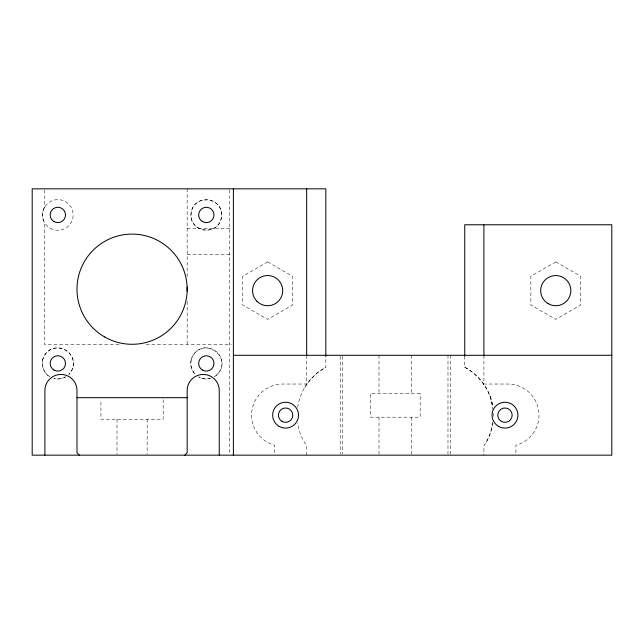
<?xml version="1.0" encoding="UTF-8"?>
<svg xmlns="http://www.w3.org/2000/svg" width="644" height="644" viewBox="0 0 644 644"><rect width="100%" height="100%" fill="white"/><g stroke="black" fill="none" stroke-linecap="round" stroke-linejoin="round"><path stroke-width="0.48" stroke-dasharray="3.22 2.42" d="M492.394 421.981C491.678 430.409 488.997 438.806 483.902 445.624L483.902 455.163M44.549 207.279C41.852 211.932 41.852 217.962 44.549 222.607M304.829 387.237L310.585 379.348L317.661 372.618L325.832 367.273L325.832 356.245M187.163 228.354L231.373 228.354M187.163 254.702L231.373 254.702M119.116 344.274L44.347 344.274L44.347 222.188M146.091 344.274L231.381 344.274M307.164 384.033L282.724 384.033A31.137 31.137 0 0 0 274.666 445.246L274.666 455.163M483.411 384.033L507.858 384.033A31.137 31.137 0 0 1 515.916 445.246L515.916 455.163M464.743 356.229L464.743 367.273C479.128 375.082 489.553 389.362 492.604 405.446M490.004 396.036L492.483 409.334M483.902 355.295L483.902 384.033M450.373 355.295L450.373 454.165M447.983 355.295L447.983 454.165M411.572 355.295L411.572 393.251M411.572 417.199L411.572 455.163M379.002 355.295L379.002 393.251M379.002 417.199L379.002 455.163M342.6 356.293L342.6 454.165M340.201 356.293L340.201 454.165M306.673 355.295L306.673 384.033M306.673 455.163L306.673 445.624L304.829 443.104A54.289 54.289 0 0 1 297.657 422.971M229.336 189.843L229.336 454.157M187.163 188.837L187.163 277.089M187.163 301.481L187.163 344.274M163.206 399.642L163.206 419.236L100.939 419.236L100.939 399.642M147.162 419.236L147.162 454.165M116.983 419.236L116.983 454.165M44.347 189.835L44.347 207.706M297.657 407.37A54.289 54.289 0 0 1 325.832 367.273M493.449 413.223A54.289 54.289 0 0 1 493.449 417.119M492.918 422.971A54.289 54.289 0 0 1 485.745 443.104M464.743 367.273A54.289 54.289 0 0 1 492.918 407.37M191.123 212.947C188.153 232.685 219.274 236.783 221.52 216.948C224.49 197.201 193.361 193.103 191.123 212.947M42.786 359.408C41.047 366.066 44.106 373.448 50.047 376.917A15.569 15.569 0 0 1 45.072 354.506A15.569 15.569 0 0 1 67.837 351.511A15.569 15.569 0 0 1 68.836 374.446C86.207 355.013 50.932 334.647 42.786 359.408M191.284 359.408C189.956 364.729 191.501 370.501 195.309 374.446A15.569 15.569 0 0 1 196.315 351.511A15.569 15.569 0 0 1 219.073 354.506A15.569 15.569 0 0 1 214.106 376.917C238.151 360.117 201.29 331.837 191.284 359.408M267.63 261.891L242.74 276.26L242.74 304.998L267.63 319.368L292.521 304.998L292.521 276.26L267.63 261.891M555.756 261.891L530.865 276.26L530.865 304.998L555.756 319.368L580.646 304.998L580.646 276.26L555.756 261.891M65.608 376.917L61.856 378.471L57.823 379.002L53.798 378.471A15.569 15.569 0 0 0 65.608 376.917M210.347 378.471L206.322 379.002L202.288 378.471L198.537 376.917A15.569 15.569 0 0 0 210.347 378.471M420.178 393.251L370.397 393.251L370.397 417.199L420.178 417.199L420.178 393.251M196.992 227.107A15.327 15.327 0 0 0 221.52 216.948A15.327 15.327 0 0 0 200.453 200.783A15.327 15.327 0 0 0 196.992 227.107M50.16 228.218A15.327 15.327 0 0 0 73.158 214.943A15.327 15.327 0 0 0 50.16 201.669A15.327 15.327 0 0 0 50.16 228.218"/><path stroke-width="0.97" d="M184.764 455.163L187.163 452.764L187.163 390.497A16.044 16.044 0 0 1 203.206 374.446A16.044 16.044 0 0 1 219.25 390.497L219.25 455.163M233.386 355.295L611.8 355.295M76.99 397.678L187.163 397.678M79.381 455.163L76.99 452.764L76.99 390.497A16.044 16.044 0 0 0 60.939 374.446A16.044 16.044 0 0 0 44.895 390.497L44.895 455.163M483.902 224.764L483.902 355.987M464.743 356.229L464.743 224.764L611.8 224.764L611.8 455.163L32.2 455.163L32.2 188.837L325.832 188.837L325.832 356.245M306.673 188.837L306.673 355.858M233.386 188.837L233.386 455.163M187.163 287.119L187.163 291.128M256.964 301.295A15.086 15.086 0 0 0 282.209 294.533A15.086 15.086 0 0 0 263.726 276.051A15.086 15.086 0 0 0 256.964 301.295M282 421.393A7.189 7.189 0 0 0 292.779 415.171A7.189 7.189 0 0 0 282 408.948A7.189 7.189 0 0 0 282 421.393M548.213 303.694A15.086 15.086 0 0 0 570.842 290.629A15.086 15.086 0 0 0 548.213 277.564A15.086 15.086 0 0 0 548.213 303.694M501.386 421.393A7.189 7.189 0 0 0 512.165 415.171A7.189 7.189 0 0 0 501.386 408.948A7.189 7.189 0 0 0 501.386 421.393M104.529 336.901A55.086 55.086 0 0 0 187.163 289.188A55.086 55.086 0 0 0 104.529 241.484A55.086 55.086 0 0 0 104.529 336.901M53.991 370.075A7.664 7.664 0 0 0 65.495 363.441A7.664 7.664 0 0 0 53.991 356.8A7.664 7.664 0 0 0 53.991 370.075M53.991 221.584A7.664 7.664 0 0 0 65.495 214.943A7.664 7.664 0 0 0 53.991 208.31A7.664 7.664 0 0 0 53.991 221.584M202.49 221.584A7.664 7.664 0 0 0 213.985 214.943A7.664 7.664 0 0 0 202.49 208.31A7.664 7.664 0 0 0 202.49 221.584M202.49 370.075A7.664 7.664 0 0 0 213.985 363.441A7.664 7.664 0 0 0 202.49 356.8A7.664 7.664 0 0 0 202.49 370.075M498.512 426.368A12.936 12.936 0 0 0 517.913 415.171A12.936 12.936 0 0 0 498.512 403.973A12.936 12.936 0 0 0 498.512 426.368M279.126 426.368A12.936 12.936 0 0 0 298.526 415.171A12.936 12.936 0 0 0 279.126 403.973A12.936 12.936 0 0 0 279.126 426.368"/></g></svg>
